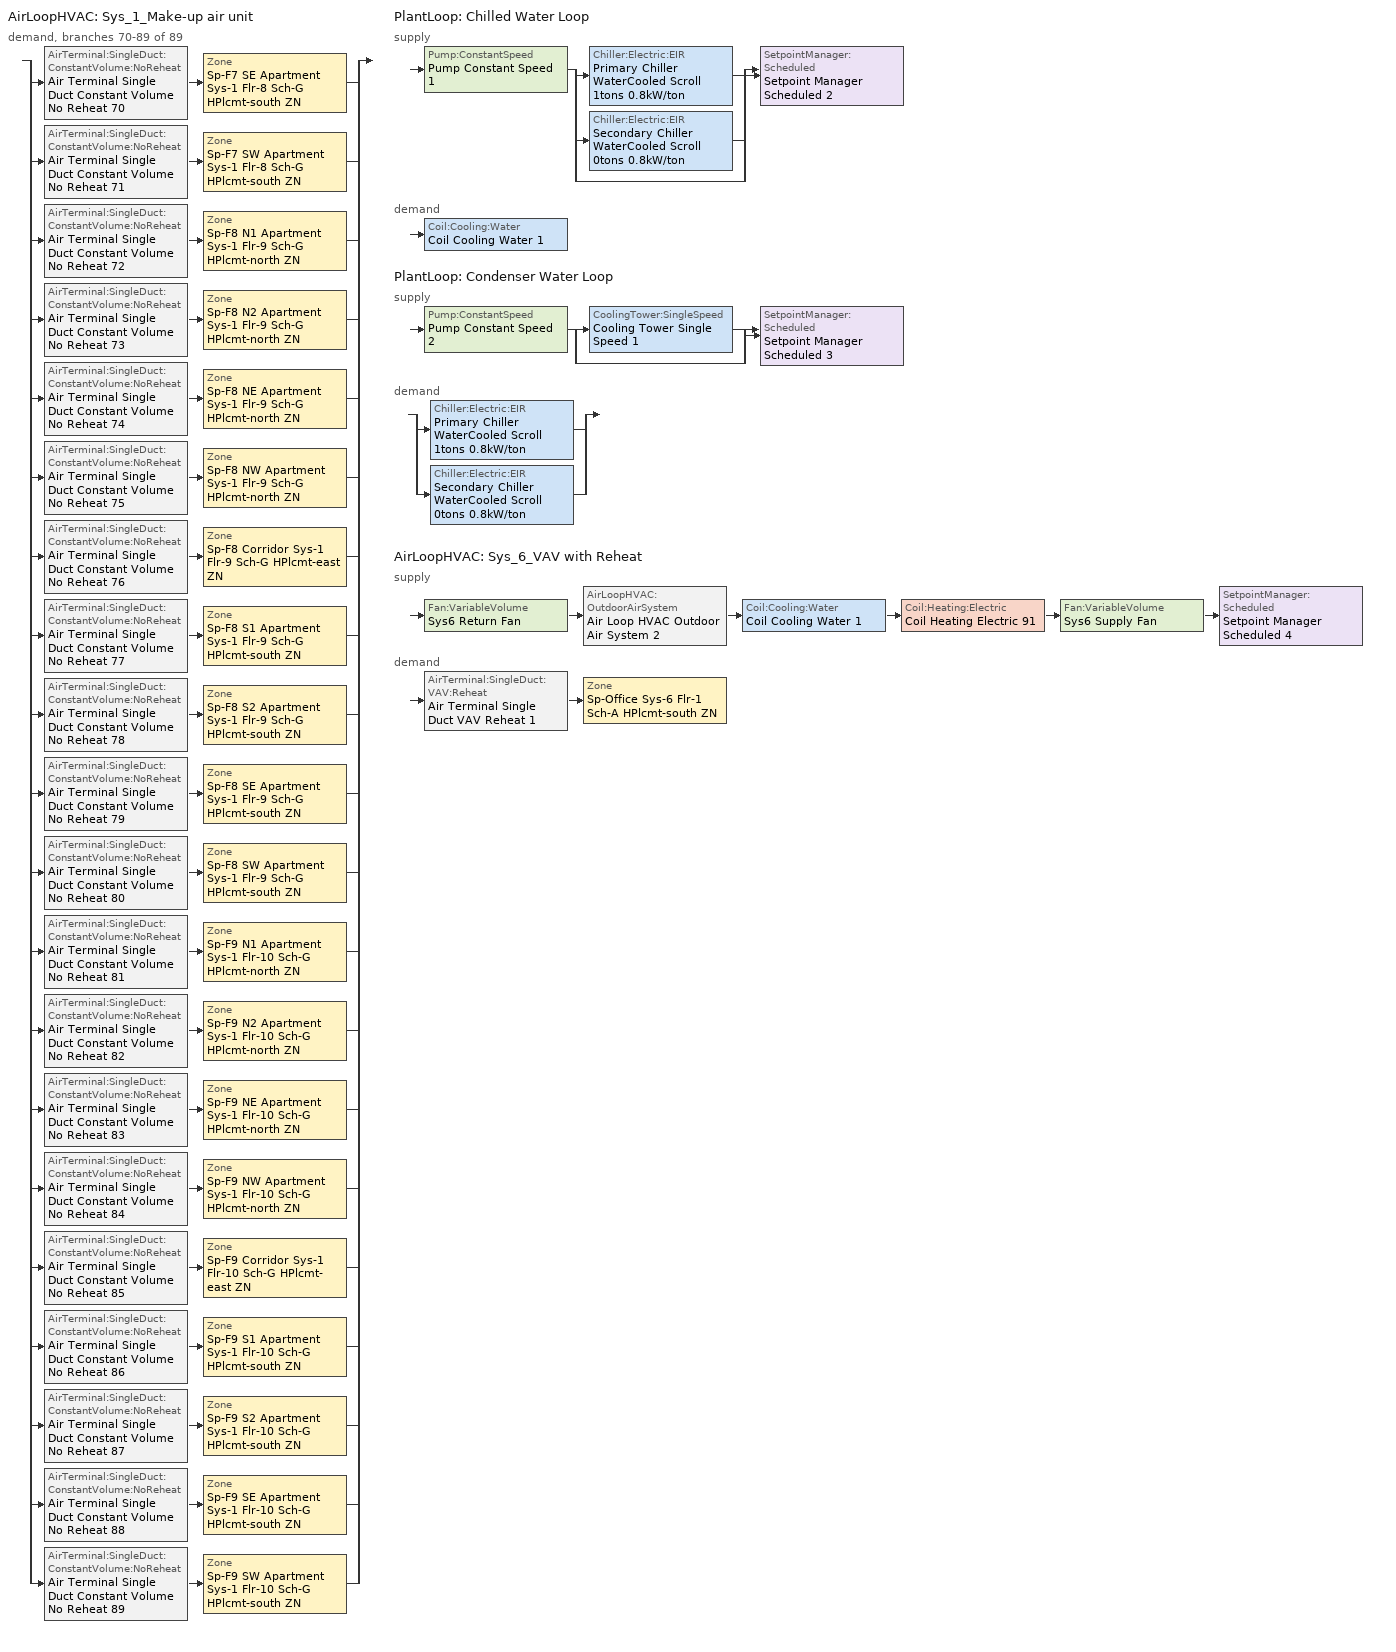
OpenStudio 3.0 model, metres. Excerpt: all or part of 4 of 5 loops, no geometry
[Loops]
AirLoopHVAC 'Sys_1_Make-up air unit'
 demand, branches 70-89 of 89: split
  | AirTerminal:SingleDuct:ConstantVolume:NoReheat 'Air Terminal Single Duct Constant Volume No Reheat 70' > Zone 'Sp-F7 SE Apartment Sys-1 Flr-8 Sch-G HPlcmt-south ZN'
  | AirTerminal:SingleDuct:ConstantVolume:NoReheat 'Air Terminal Single Duct Constant Volume No Reheat 71' > Zone 'Sp-F7 SW Apartment Sys-1 Flr-8 Sch-G HPlcmt-south ZN'
  | AirTerminal:SingleDuct:ConstantVolume:NoReheat 'Air Terminal Single Duct Constant Volume No Reheat 72' > Zone 'Sp-F8 N1 Apartment Sys-1 Flr-9 Sch-G HPlcmt-north ZN'
  | AirTerminal:SingleDuct:ConstantVolume:NoReheat 'Air Terminal Single Duct Constant Volume No Reheat 73' > Zone 'Sp-F8 N2 Apartment Sys-1 Flr-9 Sch-G HPlcmt-north ZN'
  | AirTerminal:SingleDuct:ConstantVolume:NoReheat 'Air Terminal Single Duct Constant Volume No Reheat 74' > Zone 'Sp-F8 NE Apartment Sys-1 Flr-9 Sch-G HPlcmt-north ZN'
  | AirTerminal:SingleDuct:ConstantVolume:NoReheat 'Air Terminal Single Duct Constant Volume No Reheat 75' > Zone 'Sp-F8 NW Apartment Sys-1 Flr-9 Sch-G HPlcmt-north ZN'
  | AirTerminal:SingleDuct:ConstantVolume:NoReheat 'Air Terminal Single Duct Constant Volume No Reheat 76' > Zone 'Sp-F8 Corridor Sys-1 Flr-9 Sch-G HPlcmt-east ZN'
  | AirTerminal:SingleDuct:ConstantVolume:NoReheat 'Air Terminal Single Duct Constant Volume No Reheat 77' > Zone 'Sp-F8 S1 Apartment Sys-1 Flr-9 Sch-G HPlcmt-south ZN'
  | AirTerminal:SingleDuct:ConstantVolume:NoReheat 'Air Terminal Single Duct Constant Volume No Reheat 78' > Zone 'Sp-F8 S2 Apartment Sys-1 Flr-9 Sch-G HPlcmt-south ZN'
  | AirTerminal:SingleDuct:ConstantVolume:NoReheat 'Air Terminal Single Duct Constant Volume No Reheat 79' > Zone 'Sp-F8 SE Apartment Sys-1 Flr-9 Sch-G HPlcmt-south ZN'
  | AirTerminal:SingleDuct:ConstantVolume:NoReheat 'Air Terminal Single Duct Constant Volume No Reheat 80' > Zone 'Sp-F8 SW Apartment Sys-1 Flr-9 Sch-G HPlcmt-south ZN'
  | AirTerminal:SingleDuct:ConstantVolume:NoReheat 'Air Terminal Single Duct Constant Volume No Reheat 81' > Zone 'Sp-F9 N1 Apartment Sys-1 Flr-10 Sch-G HPlcmt-north ZN'
  | AirTerminal:SingleDuct:ConstantVolume:NoReheat 'Air Terminal Single Duct Constant Volume No Reheat 82' > Zone 'Sp-F9 N2 Apartment Sys-1 Flr-10 Sch-G HPlcmt-north ZN'
  | AirTerminal:SingleDuct:ConstantVolume:NoReheat 'Air Terminal Single Duct Constant Volume No Reheat 83' > Zone 'Sp-F9 NE Apartment Sys-1 Flr-10 Sch-G HPlcmt-north ZN'
  | AirTerminal:SingleDuct:ConstantVolume:NoReheat 'Air Terminal Single Duct Constant Volume No Reheat 84' > Zone 'Sp-F9 NW Apartment Sys-1 Flr-10 Sch-G HPlcmt-north ZN'
  | AirTerminal:SingleDuct:ConstantVolume:NoReheat 'Air Terminal Single Duct Constant Volume No Reheat 85' > Zone 'Sp-F9 Corridor Sys-1 Flr-10 Sch-G HPlcmt-east ZN'
  | AirTerminal:SingleDuct:ConstantVolume:NoReheat 'Air Terminal Single Duct Constant Volume No Reheat 86' > Zone 'Sp-F9 S1 Apartment Sys-1 Flr-10 Sch-G HPlcmt-south ZN'
  | AirTerminal:SingleDuct:ConstantVolume:NoReheat 'Air Terminal Single Duct Constant Volume No Reheat 87' > Zone 'Sp-F9 S2 Apartment Sys-1 Flr-10 Sch-G HPlcmt-south ZN'
  | AirTerminal:SingleDuct:ConstantVolume:NoReheat 'Air Terminal Single Duct Constant Volume No Reheat 88' > Zone 'Sp-F9 SE Apartment Sys-1 Flr-10 Sch-G HPlcmt-south ZN'
  | AirTerminal:SingleDuct:ConstantVolume:NoReheat 'Air Terminal Single Duct Constant Volume No Reheat 89' > Zone 'Sp-F9 SW Apartment Sys-1 Flr-10 Sch-G HPlcmt-south ZN'
PlantLoop 'Chilled Water Loop'
 supply: Pump:ConstantSpeed 'Pump Constant Speed 1' > split
  | Chiller:Electric:EIR 'Primary Chiller WaterCooled Scroll 1tons 0.8kW/ton'
  | Chiller:Electric:EIR 'Secondary Chiller WaterCooled Scroll 0tons 0.8kW/ton'
  | bypass
  join > SetpointManager:Scheduled 'Setpoint Manager Scheduled 2'
 demand: Coil:Cooling:Water 'Coil Cooling Water 1'
PlantLoop 'Condenser Water Loop'
 supply: Pump:ConstantSpeed 'Pump Constant Speed 2' > split
  | CoolingTower:SingleSpeed 'Cooling Tower Single Speed 1'
  | bypass
  join > SetpointManager:Scheduled 'Setpoint Manager Scheduled 3'
 demand: split
  | Chiller:Electric:EIR 'Primary Chiller WaterCooled Scroll 1tons 0.8kW/ton'
  | Chiller:Electric:EIR 'Secondary Chiller WaterCooled Scroll 0tons 0.8kW/ton'
AirLoopHVAC 'Sys_6_VAV with Reheat'
 supply: Fan:VariableVolume 'Sys6 Return Fan' > AirLoopHVAC:OutdoorAirSystem 'Air Loop HVAC Outdoor Air System 2' > Coil:Cooling:Water 'Coil Cooling Water 1' > Coil:Heating:Electric 'Coil Heating Electric 91' > Fan:VariableVolume 'Sys6 Supply Fan' > SetpointManager:Scheduled 'Setpoint Manager Scheduled 4'
 demand: AirTerminal:SingleDuct:VAV:Reheat 'Air Terminal Single Duct VAV Reheat 1' > Zone 'Sp-Office Sys-6 Flr-1 Sch-A HPlcmt-south ZN'
[Sizing:Zone] Zone Cooling Design Supply Air Temperature Input Method=SupplyAirTemperature; Zone Cooling Design Supply Air Temperature {C}=13; Zone Cooling Design Supply Air Temperature Difference {deltaC}=11.11; Zone Heating Design Supply Air Temperature Input Method=SupplyAirTemperature; Zone Heating Design Supply Air Temperature {C}=43; Zone Heating Design Supply Air Temperature Difference {deltaC}=11.11; Zone Cooling Design Supply Air Humidity Ratio {kg-H2O/kg-air}=0.0085; Zone Heating Design Supply Air Humidity Ratio {kg-H2O/kg-air}=0.008; Zone Heating Sizing Factor=1.3; Zone Cooling Sizing Factor=1.1; Cooling Design Air Flow Method=DesignDay; Heating Design Air Flow Method=DesignDay; Account for Dedicated Outdoor Air System=No; Dedicated Outdoor Air System Control Strategy=NeutralSupplyAir; Dedicated Outdoor Air Low Setpoint Temperature for Design {C}=autosize; Dedicated Outdoor Air High Setpoint Temperature for Design {C}=autosize
Sp-F7 SE Apartment Sys-1 Flr-8 Sch-G HPlcmt-south ZN; Sp-F7 SW Apartment Sys-1 Flr-8 Sch-G HPlcmt-south ZN; Sp-F8 N1 Apartment Sys-1 Flr-9 Sch-G HPlcmt-north ZN; Sp-F8 N2 Apartment Sys-1 Flr-9 Sch-G HPlcmt-north ZN; Sp-F8 NE Apartment Sys-1 Flr-9 Sch-G HPlcmt-north ZN; Sp-F8 NW Apartment Sys-1 Flr-9 Sch-G HPlcmt-north ZN; Sp-F8 Corridor Sys-1 Flr-9 Sch-G HPlcmt-east ZN; Sp-F8 S1 Apartment Sys-1 Flr-9 Sch-G HPlcmt-south ZN; Sp-F8 S2 Apartment Sys-1 Flr-9 Sch-G HPlcmt-south ZN; Sp-F8 SE Apartment Sys-1 Flr-9 Sch-G HPlcmt-south ZN; Sp-F8 SW Apartment Sys-1 Flr-9 Sch-G HPlcmt-south ZN; Sp-F9 N1 Apartment Sys-1 Flr-10 Sch-G HPlcmt-north ZN; Sp-F9 N2 Apartment Sys-1 Flr-10 Sch-G HPlcmt-north ZN; Sp-F9 NE Apartment Sys-1 Flr-10 Sch-G HPlcmt-north ZN; Sp-F9 NW Apartment Sys-1 Flr-10 Sch-G HPlcmt-north ZN; Sp-F9 Corridor Sys-1 Flr-10 Sch-G HPlcmt-east ZN; Sp-F9 S1 Apartment Sys-1 Flr-10 Sch-G HPlcmt-south ZN; Sp-F9 S2 Apartment Sys-1 Flr-10 Sch-G HPlcmt-south ZN; Sp-F9 SE Apartment Sys-1 Flr-10 Sch-G HPlcmt-south ZN; Sp-F9 SW Apartment Sys-1 Flr-10 Sch-G HPlcmt-south ZN; Sp-Office Sys-6 Flr-1 Sch-A HPlcmt-south ZN
[Zone equipment]
Sp-F7 SE Apartment Sys-1 Flr-8 Sch-G HPlcmt-south ZN: Sp-F7 SE Apartment Sys-1 Flr-8 Sch-G HPlcmt-south ZN PTAC, Zone HVAC Baseboard Convective Electric 70, Air Terminal Single Duct Constant Volume No Reheat 70
Sp-F7 SW Apartment Sys-1 Flr-8 Sch-G HPlcmt-south ZN: Sp-F7 SW Apartment Sys-1 Flr-8 Sch-G HPlcmt-south ZN PTAC, Zone HVAC Baseboard Convective Electric 71, Air Terminal Single Duct Constant Volume No Reheat 71
Sp-F8 N1 Apartment Sys-1 Flr-9 Sch-G HPlcmt-north ZN: Sp-F8 N1 Apartment Sys-1 Flr-9 Sch-G HPlcmt-north ZN PTAC, Zone HVAC Baseboard Convective Electric 72, Air Terminal Single Duct Constant Volume No Reheat 72
Sp-F8 N2 Apartment Sys-1 Flr-9 Sch-G HPlcmt-north ZN: Sp-F8 N2 Apartment Sys-1 Flr-9 Sch-G HPlcmt-north ZN PTAC, Zone HVAC Baseboard Convective Electric 73, Air Terminal Single Duct Constant Volume No Reheat 73
Sp-F8 NE Apartment Sys-1 Flr-9 Sch-G HPlcmt-north ZN: Sp-F8 NE Apartment Sys-1 Flr-9 Sch-G HPlcmt-north ZN PTAC, Zone HVAC Baseboard Convective Electric 74, Air Terminal Single Duct Constant Volume No Reheat 74
Sp-F8 NW Apartment Sys-1 Flr-9 Sch-G HPlcmt-north ZN: Sp-F8 NW Apartment Sys-1 Flr-9 Sch-G HPlcmt-north ZN PTAC, Zone HVAC Baseboard Convective Electric 75, Air Terminal Single Duct Constant Volume No Reheat 75
Sp-F8 Corridor Sys-1 Flr-9 Sch-G HPlcmt-east ZN: Sp-F8 Corridor Sys-1 Flr-9 Sch-G HPlcmt-east ZN PTAC, Zone HVAC Baseboard Convective Electric 76, Air Terminal Single Duct Constant Volume No Reheat 76
Sp-F8 S1 Apartment Sys-1 Flr-9 Sch-G HPlcmt-south ZN: Sp-F8 S1 Apartment Sys-1 Flr-9 Sch-G HPlcmt-south ZN PTAC, Zone HVAC Baseboard Convective Electric 77, Air Terminal Single Duct Constant Volume No Reheat 77
Sp-F8 S2 Apartment Sys-1 Flr-9 Sch-G HPlcmt-south ZN: Sp-F8 S2 Apartment Sys-1 Flr-9 Sch-G HPlcmt-south ZN PTAC, Zone HVAC Baseboard Convective Electric 78, Air Terminal Single Duct Constant Volume No Reheat 78
Sp-F8 SE Apartment Sys-1 Flr-9 Sch-G HPlcmt-south ZN: Sp-F8 SE Apartment Sys-1 Flr-9 Sch-G HPlcmt-south ZN PTAC, Zone HVAC Baseboard Convective Electric 79, Air Terminal Single Duct Constant Volume No Reheat 79
Sp-F8 SW Apartment Sys-1 Flr-9 Sch-G HPlcmt-south ZN: Sp-F8 SW Apartment Sys-1 Flr-9 Sch-G HPlcmt-south ZN PTAC, Zone HVAC Baseboard Convective Electric 80, Air Terminal Single Duct Constant Volume No Reheat 80
Sp-F9 N1 Apartment Sys-1 Flr-10 Sch-G HPlcmt-north ZN: Sp-F9 N1 Apartment Sys-1 Flr-10 Sch-G HPlcmt-north ZN PTAC, Zone HVAC Baseboard Convective Electric 81, Air Terminal Single Duct Constant Volume No Reheat 81
Sp-F9 N2 Apartment Sys-1 Flr-10 Sch-G HPlcmt-north ZN: Sp-F9 N2 Apartment Sys-1 Flr-10 Sch-G HPlcmt-north ZN PTAC, Zone HVAC Baseboard Convective Electric 82, Air Terminal Single Duct Constant Volume No Reheat 82
Sp-F9 NE Apartment Sys-1 Flr-10 Sch-G HPlcmt-north ZN: Sp-F9 NE Apartment Sys-1 Flr-10 Sch-G HPlcmt-north ZN PTAC, Zone HVAC Baseboard Convective Electric 83, Air Terminal Single Duct Constant Volume No Reheat 83
Sp-F9 NW Apartment Sys-1 Flr-10 Sch-G HPlcmt-north ZN: Sp-F9 NW Apartment Sys-1 Flr-10 Sch-G HPlcmt-north ZN PTAC, Zone HVAC Baseboard Convective Electric 84, Air Terminal Single Duct Constant Volume No Reheat 84
Sp-F9 Corridor Sys-1 Flr-10 Sch-G HPlcmt-east ZN: Sp-F9 Corridor Sys-1 Flr-10 Sch-G HPlcmt-east ZN PTAC, Zone HVAC Baseboard Convective Electric 85, Air Terminal Single Duct Constant Volume No Reheat 85
Sp-F9 S1 Apartment Sys-1 Flr-10 Sch-G HPlcmt-south ZN: Sp-F9 S1 Apartment Sys-1 Flr-10 Sch-G HPlcmt-south ZN PTAC, Zone HVAC Baseboard Convective Electric 86, Air Terminal Single Duct Constant Volume No Reheat 86
Sp-F9 S2 Apartment Sys-1 Flr-10 Sch-G HPlcmt-south ZN: Sp-F9 S2 Apartment Sys-1 Flr-10 Sch-G HPlcmt-south ZN PTAC, Zone HVAC Baseboard Convective Electric 87, Air Terminal Single Duct Constant Volume No Reheat 87
Sp-F9 SE Apartment Sys-1 Flr-10 Sch-G HPlcmt-south ZN: Sp-F9 SE Apartment Sys-1 Flr-10 Sch-G HPlcmt-south ZN PTAC, Zone HVAC Baseboard Convective Electric 88, Air Terminal Single Duct Constant Volume No Reheat 88
Sp-F9 SW Apartment Sys-1 Flr-10 Sch-G HPlcmt-south ZN: Sp-F9 SW Apartment Sys-1 Flr-10 Sch-G HPlcmt-south ZN PTAC, Zone HVAC Baseboard Convective Electric 89, Air Terminal Single Duct Constant Volume No Reheat 89
Sp-Office Sys-6 Flr-1 Sch-A HPlcmt-south ZN: Air Terminal Single Duct VAV Reheat 1, Zone HVAC Baseboard Convective Electric 90
[AirLoopHVAC]
Sys_6_VAV with Reheat: Availability Schedule=Sys_6_VAV with Reheat Occ Sch; Design Supply Air Flow Rate {m3/s}=AutoSize
[Sizing:System]
Sys_6_VAV with Reheat: Type of Load to Size On=Sensible; Design Outdoor Air Flow Rate {m3/s}=Autosize; Central Heating Maximum System Air Flow Ratio=0.3; Preheat Design Temperature {C}=7; Preheat Design Humidity Ratio {kg-H2O/kg-Air}=0.008; Precool Design Temperature {C}=12.8; Precool Design Humidity Ratio {kg-H2O/kg-Air}=0.008; Central Cooling Design Supply Air Temperature {C}=13; Central Heating Design Supply Air Temperature {C}=13.1; Sizing Option=NonCoincident; 100% Outdoor Air in Cooling=No; 100% Outdoor Air in Heating=No; Central Cooling Design Supply Air Humidity Ratio {kg-H2O/kg-Air}=0.0085; Central Heating Design Supply Air Humidity Ratio {kg-H2O/kg-Air}=0.008; Cooling Design Air Flow Method=DesignDay; Cooling Design Air Flow Rate {m3/s}=0; Heating Design Air Flow Method=DesignDay; Heating Design Air Flow Rate {m3/s}=0; System Outdoor Air Method=ZoneSum; Zone Maximum Outdoor Air Fraction=1; Cooling Supply Air Flow Rate Per Floor Area {m3/s-m2}=0.00996765; Cooling Fraction of Autosized Cooling Supply Air Flow Rate=1; Cooling Supply Air Flow Rate Per Unit Cooling Capacity {m3/s-W}=3.94755e-05; Heating Supply Air Flow Rate Per Floor Area {m3/s-m2}=0.00996765; Heating Fraction of Autosized Heating Supply Air Flow Rate=1; Heating Fraction of Autosized Cooling Supply Air Flow Rate=1; Heating Supply Air Flow Rate Per Unit Heating Capacity {m3/s-W}=3.15882e-05; Cooling Design Capacity Method=CoolingDesignCapacity; Cooling Design Capacity {W}=autosize; Cooling Design Capacity Per Floor Area {W/m2}=234.7; Fraction of Autosized Cooling Design Capacity=1; Heating Design Capacity Method=HeatingDesignCapacity; Heating Design Capacity {W}=autosize; Heating Design Capacity Per Floor Area {W/m2}=157; Fraction of Autosized Heating Design Capacity=1; Central Cooling Capacity Control Method=OnOff
[Fan:ConstantVolume] Availability Schedule=Always On Discrete; Fan Total Efficiency=0.39975; Pressure Rise {Pa}=640; Maximum Flow Rate {m3/s}=AutoSize; Motor Efficiency=0.615
Fan Constant Volume 71; Fan Constant Volume 72; Fan Constant Volume 73; Fan Constant Volume 74; Fan Constant Volume 75; Fan Constant Volume 76; Fan Constant Volume 77; Fan Constant Volume 78; Fan Constant Volume 79; Fan Constant Volume 80; Fan Constant Volume 81; Fan Constant Volume 82; Fan Constant Volume 83; Fan Constant Volume 84; Fan Constant Volume 85; Fan Constant Volume 86; Fan Constant Volume 87; Fan Constant Volume 88; Fan Constant Volume 89; Fan Constant Volume 90
[Coil:Heating:Electric]
Name | Availability Schedule
Coil Heating Electric 71; Coil Heating Electric 72; Coil Heating Electric 73; Coil Heating Electric 74; Coil Heating Electric 75; Coil Heating Electric 76; Coil Heating Electric 77; Coil Heating Electric 78; Coil Heating Electric 79; Coil Heating Electric 80; Coil Heating Electric 81; Coil Heating Electric 82; Coil Heating Electric 83; Coil Heating Electric 84; Coil Heating Electric 85; Coil Heating Electric 86; Coil Heating Electric 87; Coil Heating Electric 88; Coil Heating Electric 89; Coil Heating Electric 90 | ON_OFF_ALWAYS_OFF
Coil Heating Electric 91; Coil Heating Electric 92 | Always On Discrete
[Coil:Cooling:DX:SingleSpeed] Availability Schedule=Always On Discrete; Rated Total Cooling Capacity {W}=autosize; Rated Sensible Heat Ratio=autosize; Rated Air Flow Rate {m3/s}=autosize; Rated Evaporator Fan Power Per Volume Flow Rate {W/(m3/s)}=773.3; Total Cooling Capacity Function of Temperature Curve=DXCOOL-NECB2011-REF-CAPFT; Total Cooling Capacity Function of Flow Fraction Curve=DXCOOL-NECB2011-REF-CAPFFLOW; Energy Input Ratio Function of Temperature Curve=DXCOOL-NECB2011-REF-COOLEIRFT; Energy Input Ratio Function of Flow Fraction Curve=DXCOOL-NECB2011-REF-COOLEIRFFLOW; Part Load Fraction Correlation Curve=DXCOOL-NECB2011-REF-COOLPLFFPLR; Condenser Type=AirCooled; Evaporative Condenser Effectiveness=0; Evaporative Condenser Air Flow Rate {m3/s}=Autosize; Evaporative Condenser Pump Rated Power Consumption {W}=Autosize; Crankcase Heater Capacity {W}=0; Maximum Outdoor Dry-Bulb Temperature for Crankcase Heater Operation {C}=0; Basin Heater Capacity {W/K}=0; Basin Heater Setpoint Temperature {C}=10
Name | Rated COP {W/W}
Coil Cooling DX Single Speed 71 9kBtu/hr 10.6EER | 3.65087
Coil Cooling DX Single Speed 72 9kBtu/hr 10.6EER | 3.65598
Coil Cooling DX Single Speed 73 5kBtu/hr 11.0EER; Coil Cooling DX Single Speed 74 5kBtu/hr 11.0EER; Coil Cooling DX Single Speed 77 5kBtu/hr 11.0EER; Coil Cooling DX Single Speed 82 5kBtu/hr 11.0EER; Coil Cooling DX Single Speed 83 5kBtu/hr 11.0EER; Coil Cooling DX Single Speed 86 5kBtu/hr 11.0EER | 3.80183
Coil Cooling DX Single Speed 75 7kBtu/hr 10.9EER | 3.78035
Coil Cooling DX Single Speed 76 8kBtu/hr 10.9EER | 3.75473
Coil Cooling DX Single Speed 78 7kBtu/hr 11.0EER | 3.79657
Coil Cooling DX Single Speed 79 7kBtu/hr 11.0EER | 3.79195
Coil Cooling DX Single Speed 80 9kBtu/hr 10.6EER | 3.65047
Coil Cooling DX Single Speed 81 9kBtu/hr 10.6EER | 3.65432
Coil Cooling DX Single Speed 84 7kBtu/hr 10.9EER | 3.7778
Coil Cooling DX Single Speed 85 8kBtu/hr 10.8EER | 3.7261
Coil Cooling DX Single Speed 87 7kBtu/hr 10.9EER | 3.77323
Coil Cooling DX Single Speed 88 7kBtu/hr 10.9EER | 3.76813
Coil Cooling DX Single Speed 89 9kBtu/hr 10.5EER | 3.62642
Coil Cooling DX Single Speed 90 10kBtu/hr 10.5EER | 3.62028
[Controller:OutdoorAir]
Controller Outdoor Air 2: Minimum Outdoor Air Flow Rate {m3/s}=autosize; Maximum Outdoor Air Flow Rate {m3/s}=Autosize; Economizer Control Type=NoEconomizer; Economizer Control Action Type=ModulateFlow; Economizer Maximum Limit Dry-Bulb Temperature {C}=28; Economizer Maximum Limit Enthalpy {J/kg}=64000; Economizer Minimum Limit Dry-Bulb Temperature {C}=-100; Lockout Type=NoLockout; Minimum Limit Type=FixedMinimum; Minimum Outdoor Air Schedule=Sys_6_VAV with Reheat Occ Sch; Controller Mechanical Ventilation=Controller Mechanical Ventilation 2; High Humidity Control=No; Heat Recovery Bypass Control Type=BypassWhenOAFlowGreaterThanMinimum
[Controller:MechanicalVentilation]
Controller Mechanical Ventilation 2: Availability Schedule=Always On Discrete; System Outdoor Air Method=ZoneSum
[AirLoopHVAC:OutdoorAirSystem]
Air Loop HVAC Outdoor Air System 2: Controller=Controller Outdoor Air 2
[SetpointManager:Scheduled] Control Variable=Temperature
Name | Schedule
Setpoint Manager Scheduled 2 | CHW Temp
Setpoint Manager Scheduled 3 | CW Temp
Setpoint Manager Scheduled 4 | Supply Air Temp
[ZoneHVAC:PackagedTerminalAirConditioner] Availability Schedule=Always On Discrete; Supply Air Flow Rate During Cooling Operation {m3/s}=Autosize; Supply Air Flow Rate During Heating Operation {m3/s}=Autosize; Supply Air Flow Rate When No Cooling or Heating is Needed {m3/s}=Autosize; Outdoor Air Flow Rate During Cooling Operation {m3/s}=1e-05; Outdoor Air Flow Rate During Heating Operation {m3/s}=1e-05; Outdoor Air Flow Rate When No Cooling or Heating is Needed {m3/s}=1e-05; Fan Placement=DrawThrough
Name | Supply Air Fan | Heating Coil | Cooling Coil
Sp-F7 SE Apartment Sys-1 Flr-8 Sch-G HPlcmt-south ZN PTAC | Fan Constant Volume 71 | Coil Heating Electric 71 | Coil Cooling DX Single Speed 71 9kBtu/hr 10.6EER
Sp-F7 SW Apartment Sys-1 Flr-8 Sch-G HPlcmt-south ZN PTAC | Fan Constant Volume 72 | Coil Heating Electric 72 | Coil Cooling DX Single Speed 72 9kBtu/hr 10.6EER
Sp-F8 N1 Apartment Sys-1 Flr-9 Sch-G HPlcmt-north ZN PTAC | Fan Constant Volume 73 | Coil Heating Electric 73 | Coil Cooling DX Single Speed 73 5kBtu/hr 11.0EER
Sp-F8 N2 Apartment Sys-1 Flr-9 Sch-G HPlcmt-north ZN PTAC | Fan Constant Volume 74 | Coil Heating Electric 74 | Coil Cooling DX Single Speed 74 5kBtu/hr 11.0EER
Sp-F8 NE Apartment Sys-1 Flr-9 Sch-G HPlcmt-north ZN PTAC | Fan Constant Volume 75 | Coil Heating Electric 75 | Coil Cooling DX Single Speed 75 7kBtu/hr 10.9EER
Sp-F8 NW Apartment Sys-1 Flr-9 Sch-G HPlcmt-north ZN PTAC | Fan Constant Volume 76 | Coil Heating Electric 76 | Coil Cooling DX Single Speed 76 8kBtu/hr 10.9EER
Sp-F8 Corridor Sys-1 Flr-9 Sch-G HPlcmt-east ZN PTAC | Fan Constant Volume 77 | Coil Heating Electric 77 | Coil Cooling DX Single Speed 77 5kBtu/hr 11.0EER
Sp-F8 S1 Apartment Sys-1 Flr-9 Sch-G HPlcmt-south ZN PTAC | Fan Constant Volume 78 | Coil Heating Electric 78 | Coil Cooling DX Single Speed 78 7kBtu/hr 11.0EER
Sp-F8 S2 Apartment Sys-1 Flr-9 Sch-G HPlcmt-south ZN PTAC | Fan Constant Volume 79 | Coil Heating Electric 79 | Coil Cooling DX Single Speed 79 7kBtu/hr 11.0EER
Sp-F8 SE Apartment Sys-1 Flr-9 Sch-G HPlcmt-south ZN PTAC | Fan Constant Volume 80 | Coil Heating Electric 80 | Coil Cooling DX Single Speed 80 9kBtu/hr 10.6EER
Sp-F8 SW Apartment Sys-1 Flr-9 Sch-G HPlcmt-south ZN PTAC | Fan Constant Volume 81 | Coil Heating Electric 81 | Coil Cooling DX Single Speed 81 9kBtu/hr 10.6EER
Sp-F9 N1 Apartment Sys-1 Flr-10 Sch-G HPlcmt-north ZN PTAC | Fan Constant Volume 82 | Coil Heating Electric 82 | Coil Cooling DX Single Speed 82 5kBtu/hr 11.0EER
Sp-F9 N2 Apartment Sys-1 Flr-10 Sch-G HPlcmt-north ZN PTAC | Fan Constant Volume 83 | Coil Heating Electric 83 | Coil Cooling DX Single Speed 83 5kBtu/hr 11.0EER
Sp-F9 NE Apartment Sys-1 Flr-10 Sch-G HPlcmt-north ZN PTAC | Fan Constant Volume 84 | Coil Heating Electric 84 | Coil Cooling DX Single Speed 84 7kBtu/hr 10.9EER
Sp-F9 NW Apartment Sys-1 Flr-10 Sch-G HPlcmt-north ZN PTAC | Fan Constant Volume 85 | Coil Heating Electric 85 | Coil Cooling DX Single Speed 85 8kBtu/hr 10.8EER
Sp-F9 Corridor Sys-1 Flr-10 Sch-G HPlcmt-east ZN PTAC | Fan Constant Volume 86 | Coil Heating Electric 86 | Coil Cooling DX Single Speed 86 5kBtu/hr 11.0EER
Sp-F9 S1 Apartment Sys-1 Flr-10 Sch-G HPlcmt-south ZN PTAC | Fan Constant Volume 87 | Coil Heating Electric 87 | Coil Cooling DX Single Speed 87 7kBtu/hr 10.9EER
Sp-F9 S2 Apartment Sys-1 Flr-10 Sch-G HPlcmt-south ZN PTAC | Fan Constant Volume 88 | Coil Heating Electric 88 | Coil Cooling DX Single Speed 88 7kBtu/hr 10.9EER
Sp-F9 SE Apartment Sys-1 Flr-10 Sch-G HPlcmt-south ZN PTAC | Fan Constant Volume 89 | Coil Heating Electric 89 | Coil Cooling DX Single Speed 89 9kBtu/hr 10.5EER
Sp-F9 SW Apartment Sys-1 Flr-10 Sch-G HPlcmt-south ZN PTAC | Fan Constant Volume 90 | Coil Heating Electric 90 | Coil Cooling DX Single Speed 90 10kBtu/hr 10.5EER
[ZoneHVAC:Baseboard:Convective:Electric] Availability Schedule=Always On Discrete; Nominal Capacity {W}=autosize; Efficiency=1
Zone HVAC Baseboard Convective Electric 70; Zone HVAC Baseboard Convective Electric 71; Zone HVAC Baseboard Convective Electric 72; Zone HVAC Baseboard Convective Electric 73; Zone HVAC Baseboard Convective Electric 74; Zone HVAC Baseboard Convective Electric 75; Zone HVAC Baseboard Convective Electric 76; Zone HVAC Baseboard Convective Electric 77; Zone HVAC Baseboard Convective Electric 78; Zone HVAC Baseboard Convective Electric 79; Zone HVAC Baseboard Convective Electric 80; Zone HVAC Baseboard Convective Electric 81; Zone HVAC Baseboard Convective Electric 82; Zone HVAC Baseboard Convective Electric 83; Zone HVAC Baseboard Convective Electric 84; Zone HVAC Baseboard Convective Electric 85; Zone HVAC Baseboard Convective Electric 86; Zone HVAC Baseboard Convective Electric 87; Zone HVAC Baseboard Convective Electric 88; Zone HVAC Baseboard Convective Electric 89; Zone HVAC Baseboard Convective Electric 90
[AirTerminal:SingleDuct:ConstantVolume:NoReheat] Availability Schedule=Always On Discrete; Maximum Air Flow Rate {m3/s}=AutoSize
Air Terminal Single Duct Constant Volume No Reheat 70; Air Terminal Single Duct Constant Volume No Reheat 71; Air Terminal Single Duct Constant Volume No Reheat 72; Air Terminal Single Duct Constant Volume No Reheat 73; Air Terminal Single Duct Constant Volume No Reheat 74; Air Terminal Single Duct Constant Volume No Reheat 75; Air Terminal Single Duct Constant Volume No Reheat 76; Air Terminal Single Duct Constant Volume No Reheat 77; Air Terminal Single Duct Constant Volume No Reheat 78; Air Terminal Single Duct Constant Volume No Reheat 79; Air Terminal Single Duct Constant Volume No Reheat 80; Air Terminal Single Duct Constant Volume No Reheat 81; Air Terminal Single Duct Constant Volume No Reheat 82; Air Terminal Single Duct Constant Volume No Reheat 83; Air Terminal Single Duct Constant Volume No Reheat 84; Air Terminal Single Duct Constant Volume No Reheat 85; Air Terminal Single Duct Constant Volume No Reheat 86; Air Terminal Single Duct Constant Volume No Reheat 87; Air Terminal Single Duct Constant Volume No Reheat 88; Air Terminal Single Duct Constant Volume No Reheat 89
[PlantLoop] Glycol Concentration=0; Plant Loop Volume {m3}=Autocalculate; Load Distribution Scheme=Optimal
Chilled Water Loop; Condenser Water Loop
[Sizing:Plant] Loop Design Temperature Difference {deltaC}=6; Sizing Option=NonCoincident; Zone Timesteps in Averaging Window=1; Coincident Sizing Factor Mode=None
Name | Loop Type | Design Loop Exit Temperature {C}
Chilled Water Loop | Cooling | 7
Condenser Water Loop | Condenser | 29
[Pump:ConstantSpeed] Rated Flow Rate {m3/s}=autosize; Rated Pump Head {Pa}=179352; Rated Power Consumption {W}=autosize; Fraction of Motor Inefficiencies to Fluid Stream=0; Pump Control Type=Intermittent; Design Power Sizing Method=PowerPerFlowPerPressure; Design Electric Power per Unit Flow Rate {W/(m3/s)}=348701.1
Name | Motor Efficiency | Design Shaft Power per Unit Flow Rate per Unit Head {W-s/m3-Pa}
Pump Constant Speed 1 | 0.7 | 1.3704
Pump Constant Speed 2 | 0.855 | 1.43472
[Chiller:Electric:EIR] Reference COP {W/W}=4.5032; Reference Chilled Water Flow Rate {m3/s}=Autosize; Cooling Capacity Function of Temperature Curve=WaterCooled_Scroll_CAPFT_NECB2011; Electric Input to Cooling Output Ratio Function of Temperature Curve=WaterCooled_Scroll_EIRFT_NECB2011; Electric Input to Cooling Output Ratio Function of Part Load Ratio Curve=WaterCooled_Scroll_EIRFPLR_NECB2011; Minimum Part Load Ratio=0.25; Minimum Unloading Ratio=0.25; Condenser Type=WaterCooled; Chiller Flow Mode=LeavingSetpointModulated; Design Heat Recovery Water Flow Rate {m3/s}=Autosize; Sizing Factor=1; Basin Heater Capacity {W/K}=0; Basin Heater Setpoint Temperature {C}=10; Condenser Heat Recovery Relative Capacity Fraction=1
Name | Reference Capacity {W}
Primary Chiller WaterCooled Scroll 1tons 0.8kW/ton | 4016.78
Secondary Chiller WaterCooled Scroll 0tons 0.8kW/ton | 0.001
[CoolingTower:SingleSpeed]
Cooling Tower Single Speed 1: Design Water Flow Rate {m3/s}=autosize; Design Air Flow Rate {m3/s}=autosize; Fan Power at Design Air Flow Rate {W}=63.814; U-Factor Times Area Value at Design Air Flow Rate {W/K}=autosize; Air Flow Rate in Free Convection Regime {m3/s}=autosize; U-Factor Times Area Value at Free Convection Air Flow Rate {W/K}=autosize; Performance Input Method=UFactorTimesAreaAndDesignWaterFlowRate; Free Convection Capacity {W}=0; Basin Heater Capacity {W/K}=0; Evaporation Loss Mode=LossFactor; Evaporation Loss Factor {percent/K}=0.2; Drift Loss Percent {percent}=0.008; Blowdown Calculation Mode=ConcentrationRatio; Blowdown Concentration Ratio=3; Capacity Control=FanCycling; Number of Cells=1; Cell Control=MinimalCell; Cell Minimum  Water Flow Rate Fraction=0.33; Cell Maximum Water Flow Rate Fraction=2.5; Sizing Factor=1; Free Convection Air Flow Rate Sizing Factor=0.1; Free Convection U-Factor Times Area Value Sizing Factor=0.1; Heat Rejection Capacity and Nominal Capacity Sizing Ratio=1.25; Free Convection Nominal Capacity Sizing Factor=0.1; Design Inlet Air Dry-Bulb Temperature {C}=35; Design Inlet Air Wet-Bulb Temperature {C}=24; Design Approach Temperature {deltaC}=5; Design Range Temperature {deltaC}=6
[Fan:VariableVolume] Availability Schedule=Always On Discrete; Maximum Flow Rate {m3/s}=Autosize; Fan Power Minimum Flow Rate Input Method=Fraction; Fan Power Minimum Flow Fraction=0.68; Fan Power Minimum Air Flow Rate {m3/s}=0; Motor In Airstream Fraction=1; Fan Power Coefficient 1=-2.4176; Fan Power Coefficient 2=9.5874; Fan Power Coefficient 3=-11.559; Fan Power Coefficient 4=5.4009; Fan Power Coefficient 5=0
Name | Fan Total Efficiency | Pressure Rise {Pa} | Motor Efficiency
Sys6 Supply Fan | 0.549965 | 1000 | 0.8461
Sys6 Return Fan | 0.299975 | 250 | 0.4615
[Coil:Cooling:Water]
Coil Cooling Water 1: Availability Schedule=Always On Discrete
[Controller:WaterCoil]
Controller Water Coil 1: Water Coil=Coil Cooling Water 1; Action=Reverse; Minimum Actuated Flow {m3/s}=0
[AirTerminal:SingleDuct:VAV:Reheat]
Air Terminal Single Duct VAV Reheat 1: Availability Schedule=Always On Discrete; Maximum Air Flow Rate {m3/s}=AutoSize; Zone Minimum Air Flow Input Method=Constant; Constant Minimum Air Flow Fraction=0.3; Fixed Minimum Air Flow Rate {m3/s}=0.176497; Reheat Coil=Coil Heating Electric 92; Maximum Hot Water or Steam Flow Rate {m3/s}=AutoSize; Minimum Hot Water or Steam Flow Rate {m3/s}=0; Convergence Tolerance=0.001; Damper Heating Action=Normal; Maximum Flow per Zone Floor Area During Reheat {m3/s-m2}=AutoSize; Maximum Flow Fraction During Reheat=AutoSize; Maximum Reheat Air Temperature {C}=43; Control For Outdoor Air=No
[Schedule:Constant]
Always On Discrete: Value=1
[Schedule:Ruleset]
Name | Default Day Schedule | Summer Design Day Schedule | Winter Design Day Schedule
ON_OFF_ALWAYS_OFF | Schedule Day 3
CHW Temp | Schedule Day 4
CW Temp | Schedule Day 5
Supply Air Temp | Supply Air Temp Default
Sys_6_VAV with Reheat Occ Sch | Sys_6_VAV with Reheat Occ Sch Default | Sys_6_VAV with Reheat Occ Sch Summer Design Day | Sys_6_VAV with Reheat Occ Sch Winter Design Day
[Schedule:Day]
Schedule Day 3; wkdON_OFF_ALWAYS_OFF 1; satON_OFF_ALWAYS_OFF 1; sunON_OFF_ALWAYS_OFF 1: 1, 0, 0, 2, 0, 0, 3, 0, 0, 4, 0, 0, 5, 0, 0, 6, 0, 0, 7, 0, 0, 8, 0, 0, 9, 0, 0, 10, 0, 0, 11, 0, 0, 12, 0, 0, 13, 0, 0, 14, 0, 0, 15, 0, 0, 16, 0, 0, 17, 0, 0, 18, 0, 0, 19, 0, 0, 20, 0, 0, 21, 0, 0, 22, 0, 0, 23, 0, 0, 24, 0, 0
Schedule Day 4; wkdCHW Temp 1; satCHW Temp 1; sunCHW Temp 1: 1, 0, 7, 2, 0, 7, 3, 0, 7, 4, 0, 7, 5, 0, 7, 6, 0, 7, 7, 0, 7, 8, 0, 7, 9, 0, 7, 10, 0, 7, 11, 0, 7, 12, 0, 7, 13, 0, 7, 14, 0, 7, 15, 0, 7, 16, 0, 7, 17, 0, 7, 18, 0, 7, 19, 0, 7, 20, 0, 7, 21, 0, 7, 22, 0, 7, 23, 0, 7, 24, 0, 7
Schedule Day 5; wkdCW Temp 1; satCW Temp 1; sunCW Temp 1: 1, 0, 29, 2, 0, 29, 3, 0, 29, 4, 0, 29, 5, 0, 29, 6, 0, 29, 7, 0, 29, 8, 0, 29, 9, 0, 29, 10, 0, 29, 11, 0, 29, 12, 0, 29, 13, 0, 29, 14, 0, 29, 15, 0, 29, 16, 0, 29, 17, 0, 29, 18, 0, 29, 19, 0, 29, 20, 0, 29, 21, 0, 29, 22, 0, 29, 23, 0, 29, 24, 0, 29
Supply Air Temp Default: 24, 0, 13
Sys_6_VAV with Reheat Occ Sch Default: 8, 0, 0, 19, 0, 1, 24, 0, 0
Sys_6_VAV with Reheat Occ Sch Winter Design Day; Sys_6_VAV with Reheat Occ Sch Summer Design Day: 24, 0, 1
Sys_6_VAV with Reheat Occ Sch Sunday: 24, 0, 0
[Schedule:Rule] Date Specification Type=DateRange; Start Month=1; Start Day=1; End Month=12; End Day=31
Name | Schedule Ruleset | Rule Order | Day Schedule | Apply Sunday | Apply Monday | Apply Tuesday | Apply Wednesday | Apply Thursday | Apply Friday | Apply Saturday
wkdON_OFF_ALWAYS_OFF rule | ON_OFF_ALWAYS_OFF | 2 | wkdON_OFF_ALWAYS_OFF 1 | No | Yes | Yes | Yes | Yes | Yes | No
satON_OFF_ALWAYS_OFFrule | ON_OFF_ALWAYS_OFF | 1 | satON_OFF_ALWAYS_OFF 1 | No | No | No | No | No | No | Yes
sunON_OFF_ALWAYS_OFFrule | ON_OFF_ALWAYS_OFF | 0 | sunON_OFF_ALWAYS_OFF 1 | Yes | No | No | No | No | No | No
wkdCHW Temp rule | CHW Temp | 2 | wkdCHW Temp 1 | No | Yes | Yes | Yes | Yes | Yes | No
satCHW Temprule | CHW Temp | 1 | satCHW Temp 1 | No | No | No | No | No | No | Yes
sunCHW Temprule | CHW Temp | 0 | sunCHW Temp 1 | Yes | No | No | No | No | No | No
wkdCW Temp rule | CW Temp | 2 | wkdCW Temp 1 | No | Yes | Yes | Yes | Yes | Yes | No
satCW Temprule | CW Temp | 1 | satCW Temp 1 | No | No | No | No | No | No | Yes
sunCW Temprule | CW Temp | 0 | sunCW Temp 1 | Yes | No | No | No | No | No | No
Sys_6_VAV with Reheat Occ Sch Sunday Rule | Sys_6_VAV with Reheat Occ Sch | 0 | Sys_6_VAV with Reheat Occ Sch Sunday | Yes |  |  |  |  |  | Yes
[Curve:Biquadratic] Minimum Value of y=24
Name | Coefficient1 Constant | Coefficient2 x | Coefficient3 x**2 | Coefficient4 y | Coefficient5 y**2 | Coefficient6 x*y | Minimum Value of x | Maximum Value of x | Maximum Value of y
DXCOOL-NECB2011-REF-CAPFT | 0.867905 | 0.0142459 | 0.00055436 | -0.0075575 | 3.3e-05 | -0.0001918 | 13 | 24 | 46
DXCOOL-NECB2011-REF-COOLEIRFT | 0.116936 | 0.0284933 | -0.0004112 | 0.0214108 | 0.00016103 | -0.0006791 | 13 | 24 | 46
WaterCooled_Scroll_CAPFT_NECB2011 | 0.94418 | 0.0337102 | 9.75564e-05 | -0.00322114 | -4.91832e-05 | -0.000177584 | 5 | 10 | 35
WaterCooled_Scroll_EIRFT_NECB2011 | 0.727393 | -0.0118922 | 0.000541177 | 0.00187934 | 0.000473461 | -0.000711472 | 5 | 10 | 35
[Curve:Quadratic] Minimum Value of x=0; Maximum Value of x=1
Name | Coefficient1 Constant | Coefficient2 x | Coefficient3 x**2
DXCOOL-NECB2011-REF-CAPFFLOW; DXCOOL-NECB2011-REF-COOLEIRFFLOW | 1 | 0 | 0
WaterCooled_Scroll_EIRFPLR_NECB2011 | 0.04412 | 0.640367 | 0.319555
[Curve:Cubic]
DXCOOL-NECB2011-REF-COOLPLFFPLR: Coefficient1 Constant=0.0277; Coefficient2 x=4.9151; Coefficient3 x**2=-8.184; Coefficient4 x**3=4.2702; Minimum Value of x=0.7; Maximum Value of x=1
